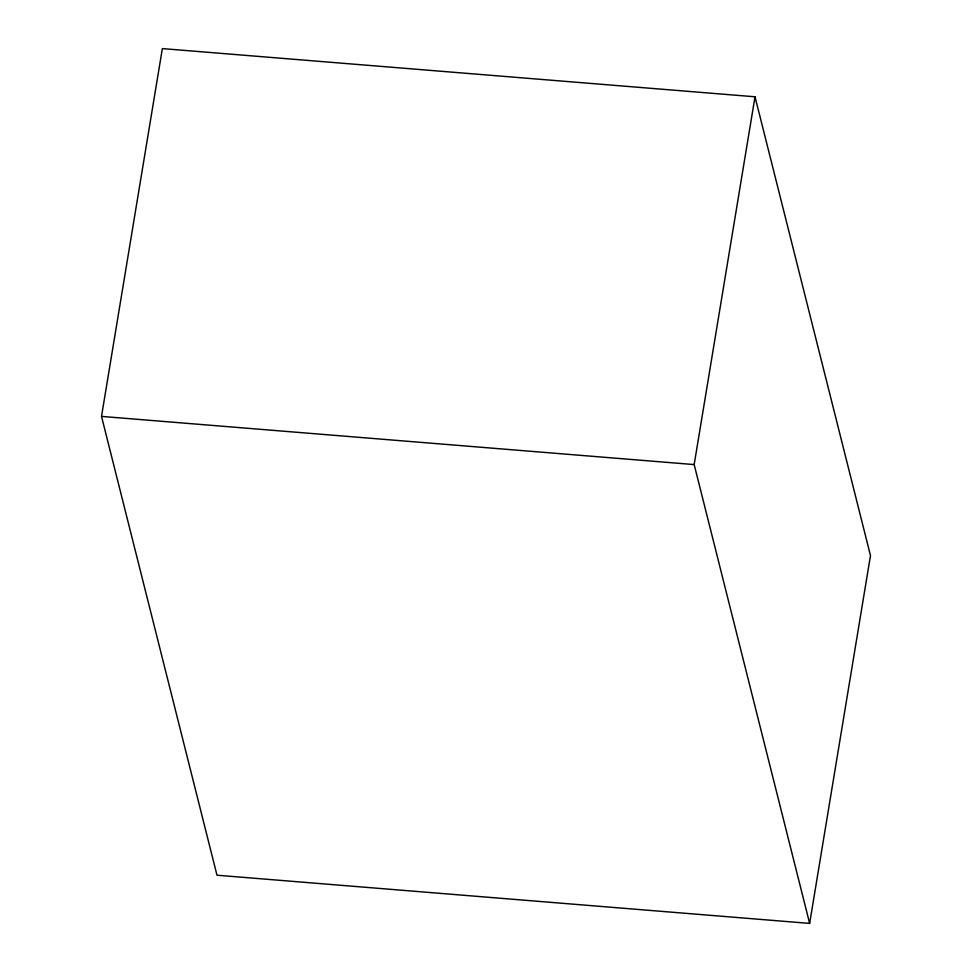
<?xml version="1.0" encoding="UTF-8"?>
<svg xmlns="http://www.w3.org/2000/svg" width="972" height="972" viewBox="0 0 972 972"><rect width="100%" height="100%" fill="white"/><g stroke="black" fill="none" stroke-linecap="round" stroke-linejoin="round"><path stroke-width="1.46" d="M101.513 416.405L162.36 48.6L755.013 96.787L870.487 555.595L809.64 923.4L216.987 875.213L101.513 416.405L694.166 464.58L809.64 923.4M694.166 464.58L755.013 96.787"/></g></svg>
